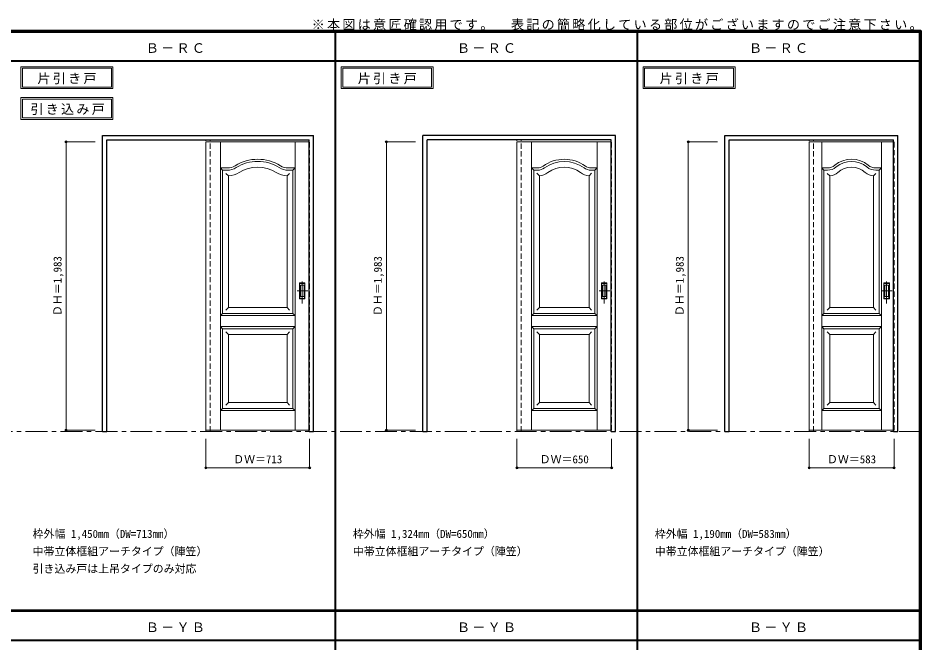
# Model space of a CAD drawing. Units: millimetres, scale not verified. Extents: x -6000 to 5700, y -4307 to 4260.
# Drawn here: x -502 to 5700, y -36 to 4260 of the extents above; entities that cross this region are included whole.
import ezdxf
from ezdxf.enums import TextEntityAlignment as Align

# ---------------------------------------------------------------- set-up
doc = ezdxf.new("R2010")
doc.units = ezdxf.units.MM
doc.header["$LTSCALE"] = 30
doc.header["$PDMODE"] = 32
doc.header["$PDSIZE"] = 15
doc.linetypes.add('CHAIN1', pattern=[8, 5, -1, 1, -1])
doc.linetypes.add('DASHED1', pattern=[1.8, 1.2, -0.6])
for name, color, linetype, lineweight in [('0-1_通り芯', 7, 'CHAIN1', 18), ('0-2_扉', 7, 'Continuous', 18), ('0-4_枠', 3, 'Continuous', 25), ('0-6_引手', 7, 'Continuous', 18), ('0-A_文字', 7, 'Continuous', 18), ('0-B_寸法', 7, 'Continuous', 9), ('F-1_枠', 6, 'Continuous', 40)]:
    doc.layers.add(name, color=color, linetype=linetype, lineweight=lineweight)
doc.styles.add('ＭＳ ゴシック', font='')
doc.styles.get('ＭＳ ゴシック').set_extended_font_data('MS Gothic')

msp = doc.modelspace()

# ---------------------------------------------------------------- linework, layer by layer
at = {"layer": '0-1_通り芯'}
msp.add_line((-5490, 1418), (5690, 1418), dxfattribs=at)
at = {"layer": '0-2_扉', "color": 4, "linetype": 'DASHED1', "lineweight": 9}
for p, q in [((788, 3409.5), (788, 3405.5)), ((1498, 3409.5), (1501, 3409.5)), ((2925, 3409.5), (2925, 3405.5)), ((3572, 3409.5), (3575, 3409.5)), ((4932, 3409.5), (4932, 3405.5)), ((5512, 3409.5), (5515, 3409.5))]:
    msp.add_line(p, q, dxfattribs=at)
at = {"layer": '0-2_扉'}
for p, q in [((788, 3409.5), (788, 1426.5)), ((788, 3409.5), (1498, 3409.5)), ((888, 1426.5), (888, 3409.5)), ((1401, 1426.5), (1401, 3409.5)), ((2925, 3409.5), (2925, 1426.5)), ((2925, 3409.5), (3572, 3409.5)), ((3025, 1426.5), (3025, 3409.5)), ((3475, 1426.5), (3475, 3409.5)), ((4932, 3409.5), (4932, 1426.5)), ((4932, 3409.5), (5512, 3409.5)), ((5019, 1426.5), (5019, 3409.5)), ((5428, 1426.5), (5428, 3409.5)), ((888, 3229.5), (935.43, 3229.5)), ((888, 3229.5), (903, 3214.5)), ((1353.22, 3229.5), (1401, 3229.5)), ((1386, 3214.5), (1401, 3229.5)), ((3040, 3214.5), (3025, 3229.5)), ((3025, 3229.5), (3066.7, 3229.5)), ((3475, 3229.5), (3433.3, 3229.5)), ((3460, 3214.5), (3475, 3229.5)), ((5019, 3229.5), (5034, 3214.5)), ((5019, 3229.5), (5057.37, 3229.5)), ((5428, 3229.5), (5389.63, 3229.5)), ((5413, 3214.5), (5428, 3229.5)), ((903, 3214.5), (935.43, 3214.5)), ((903, 2372.02), (903, 3214.5)), ((925.32, 3192.36), (943, 3174.68)), ((943, 2269.5), (943, 3174.68)), ((1363.68, 3192.36), (1346, 3174.68)), ((1346, 3174.68), (1346, 2269.5)), ((1353.61, 3214.5), (1386, 3214.5)), ((1386, 2229.5), (1386, 3214.5)), ((3040, 2373.19), (3040, 3214.5)), ((3040, 3214.5), (3066.7, 3214.5)), ((3062.32, 3192.92), (3080, 3175.24)), ((3080, 2269.5), (3080, 3175.24)), ((3437.68, 3192.92), (3420, 3175.24)), ((3420, 2269.5), (3420, 3175.24)), ((3460, 3214.5), (3433.3, 3214.5)), ((3460, 2229.5), (3460, 3214.5)), ((5034, 2229.5), (5034, 3214.5)), ((5034, 3214.5), (5057.37, 3214.5)), ((5056.32, 3192.34), (5074, 3174.67)), ((5074, 2269.5), (5074, 3174.67)), ((5390.68, 3192.34), (5373, 3174.67)), ((5373, 2269.5), (5373, 3174.67)), ((5413, 3214.5), (5389.63, 3214.5)), ((5413, 2229.5), (5413, 3214.5)), ((903, 2229.5), (903, 2372.02)), ((3040, 2229.5), (3040, 2373.19)), ((5034, 2229.5), (5034, 2373.19)), ((943, 2269.5), (925.32, 2251.82)), ((943, 2269.5), (943, 2270.93)), ((1346, 2269.5), (943, 2269.5)), ((1346, 2269.5), (1363.68, 2251.82)), ((3080, 2269.5), (3062.32, 2251.82)), ((3080, 2269.5), (3420, 2269.5)), ((3420, 2269.5), (3437.68, 2251.82)), ((5074, 2269.5), (5056.32, 2251.82)), ((5074, 2269.5), (5373, 2269.5)), ((5373, 2269.5), (5390.68, 2251.82)), ((888, 2214.5), (903, 2229.5)), ((1401, 2214.5), (888, 2214.5)), ((1092, 2229.5), (903, 2229.5)), ((903, 2229.5), (1386, 2229.5)), ((1197, 2229.5), (1386, 2229.5)), ((1386, 2229.5), (1401, 2214.5)), ((3025, 2214.5), (3040, 2229.5)), ((3025, 2214.5), (3475, 2214.5)), ((3040, 2229.5), (3460, 2229.5)), ((3460, 2229.5), (3460, 2230.61)), ((3460, 2229.5), (3475, 2214.5)), ((5019, 2214.5), (5034, 2229.5)), ((5019, 2214.5), (5428, 2214.5)), ((5034, 2229.5), (5413, 2229.5)), ((5413, 2229.5), (5413, 2230.61)), ((5413, 2229.5), (5428, 2214.5)), ((888, 2139.5), (903, 2124.5)), ((888, 2139.5), (1401, 2139.5)), ((903, 1576.5), (903, 2124.5)), ((903, 2124.5), (1386, 2124.5)), ((1386, 2124.5), (1401, 2139.5)), ((1386, 1576.5), (1386, 2124.5)), ((3025, 2139.5), (3040, 2124.5)), ((3025, 2139.5), (3475, 2139.5)), ((3040, 1576.5), (3040, 2124.5)), ((3040, 2124.5), (3460, 2124.5)), ((3460, 2124.5), (3475, 2139.5)), ((3460, 1576.5), (3460, 2124.5)), ((5019, 2139.5), (5034, 2124.5)), ((5019, 2139.5), (5428, 2139.5)), ((5034, 1576.5), (5034, 2124.5)), ((5034, 2124.5), (5413, 2124.5)), ((5413, 2124.5), (5428, 2139.5)), ((5413, 1576.5), (5413, 2124.5)), ((943.04, 2084.5), (925.36, 2102.18)), ((943, 1616.5), (943, 2084.5)), ((1346, 2084.5), (943.04, 2084.5)), ((1346, 2084.5), (1363.68, 2102.18)), ((1346, 2084.5), (1346, 1616.5)), ((3080, 2084.5), (3062.32, 2102.18)), ((3080, 1616.5), (3080, 2084.5)), ((3080, 2084.5), (3420, 2084.5)), ((3420, 2084.5), (3437.68, 2102.18)), ((3420, 1616.5), (3420, 2084.5)), ((5074, 2084.5), (5373, 2084.5)), ((5373, 2084.5), (5390.68, 2102.18)), ((943, 1616.5), (925.32, 1598.82)), ((943, 1616.5), (943, 1617.93)), ((1346, 1616.5), (943, 1616.5)), ((1346, 1616.5), (1363.68, 1598.82)), ((3080, 1616.5), (3062.32, 1598.82)), ((3080, 1616.5), (3420, 1616.5)), ((3420, 1616.5), (3437.68, 1598.82)), ((5074, 1616.5), (5056.32, 1598.82)), ((5373, 1616.5), (5390.68, 1598.82)), ((903, 1576.5), (888, 1561.5)), ((888, 1561.5), (1401, 1561.5)), ((903, 1576.5), (1386, 1576.5)), ((1386, 1576.5), (1401, 1561.5)), ((3040, 1576.5), (3025, 1561.5)), ((3025, 1561.5), (3475, 1561.5)), ((3040, 1576.5), (3460, 1576.5)), ((3460, 1576.5), (3475, 1561.5)), ((5034, 1576.5), (5019, 1561.5)), ((5019, 1561.5), (5428, 1561.5)), ((5034, 1576.5), (5413, 1576.5)), ((5413, 1576.5), (5428, 1561.5)), ((788, 1426.5), (1498, 1426.5)), ((2925, 1426.5), (3572, 1426.5)), ((4932, 1426.5), (5512, 1426.5))]:
    msp.add_line(p, q, dxfattribs=at)
at = {"layer": '0-2_扉', "color": 4, "linetype": 'DASHED1', "lineweight": 9}
for points in [[(1498, 1426.5), (1501, 1426.5), (1501, 3409.5)], [(3572, 1426.5), (3575, 1426.5), (3575, 3409.5)], [(5512, 1426.5), (5515, 1426.5), (5515, 3409.5)]]:
    msp.add_lwpolyline(points, dxfattribs=at)
at = {"layer": '0-2_扉'}
for points in [[(5074, 1616.5), (5074, 2084.5), (5056.32, 2102.18)], [(5074, 1616.5), (5373, 1616.5), (5373, 2084.5)]]:
    msp.add_lwpolyline(points, dxfattribs=at)
for centre, radius, start, end in [((1144.5, 2995.49), 294.01, 57.96451, 122.03549), ((3250, 3044.5), 245, 53.7506, 126.2494), ((5223.5, 3109.5), 180, 50.28491, 129.71509), ((935.5, 3329.5), 100, 270, 302.03549), ((935.5, 3329.5), 115, 270, 302.03549), ((1144.5, 2995.49), 279.01, 57.96451, 122.03549), ((1144.5, 2995.49), 239.01, 57.96451, 122.03549), ((1353.5, 3329.5), 115, 237.96451, 270.05614), ((1353.5, 3329.5), 100, 237.96451, 269.83906), ((3066.7, 3294.5), 65, 270, 306.2494), ((3066.7, 3294.5), 80, 270, 306.2494), ((3250, 3044.5), 230, 53.7506, 126.2494), ((3250, 3044.5), 190, 53.7506, 126.2494), ((3433.3, 3294.5), 80, 233.7506, 270), ((3433.3, 3294.5), 65, 233.7506, 270), ((5057.37, 3309.5), 80, 270, 309.71509), ((5057.37, 3309.5), 95, 270, 309.71509), ((5223.5, 3109.5), 165, 50.28491, 129.71509), ((5223.5, 3094.5), 140, 47.6573, 132.3427), ((5389.63, 3309.5), 95, 230.28491, 270), ((5389.63, 3309.5), 80, 230.28491, 270), ((935.5, 3329.5), 155, 272.77346, 302.03549), ((1353.5, 3329.5), 155, 237.96451, 267.22654), ((3066.7, 3294.5), 120, 276.36503, 306.2494), ((3433.3, 3294.5), 120, 233.7506, 263.63495), ((5068.58, 3264.5), 90, 273.45251, 312.3427), ((5378.42, 3264.5), 90, 227.6573, 266.54791)]:
    msp.add_arc(centre, radius, start, end, dxfattribs=at)
at = {"layer": '0-4_枠'}
for p, q in [((78, 1418), (78, 3453)), ((78, 3453), (1528, 3453)), ((108, 3423), (1498, 3423)), ((1498, 1418), (1498, 3423)), ((1528, 1418), (1528, 3453)), ((2278, 1418), (2278, 3453)), ((3602, 3453), (2278, 3453)), ((3572, 3423), (2308, 3423)), ((3572, 1418), (3572, 3423)), ((3602, 1418), (3602, 3453)), ((4352, 1418), (4352, 3453)), ((4352, 3453), (5542, 3453)), ((4382, 3423), (5512, 3423)), ((5512, 1418), (5512, 3423)), ((5542, 1418), (5542, 3453)), ((1498, 1418), (1528, 1418)), ((3572, 1418), (3602, 1418)), ((5512, 1418), (5542, 1418))]:
    msp.add_line(p, q, dxfattribs=at)
at = {"layer": '0-4_枠', "color": 4, "linetype": 'DASHED1', "lineweight": 9}
for p, q in [((788, 1418), (788, 3423)), ((818, 1418), (818, 3423)), ((2925, 1418), (2925, 3423)), ((2955, 1418), (2955, 3423)), ((4932, 1418), (4932, 3423)), ((4962, 1418), (4962, 3423)), ((788, 1418), (818, 1418)), ((2925, 1418), (2955, 1418)), ((4932, 1418), (4962, 1418))]:
    msp.add_line(p, q, dxfattribs=at)
at = {"layer": '0-4_枠'}
for points in [[(78, 1418), (108, 1418), (108, 3423)], [(2278, 1418), (2308, 1418), (2308, 3423)], [(4352, 1418), (4382, 1418), (4382, 3423)]]:
    msp.add_lwpolyline(points, dxfattribs=at)
at = {"layer": '0-6_引手'}
for p, q in [((1469, 2439), (1431, 2439)), ((1431, 2329), (1431, 2439)), ((1462.5, 2423), (1437.5, 2423)), ((1437.5, 2345), (1437.5, 2423)), ((1462.5, 2345), (1462.5, 2423)), ((1469, 2329), (1469, 2439)), ((3543, 2439), (3505, 2439)), ((3505, 2329), (3505, 2439)), ((3543, 2439), (3505, 2439)), ((3505, 2329), (3505, 2439)), ((3536.5, 2423), (3511.5, 2423)), ((3511.5, 2345), (3511.5, 2423)), ((3536.5, 2423), (3511.5, 2423)), ((3511.5, 2345), (3511.5, 2423)), ((3536.5, 2345), (3536.5, 2423)), ((3536.5, 2345), (3536.5, 2423)), ((3543, 2329), (3543, 2439)), ((3543, 2329), (3543, 2439)), ((5483, 2439), (5445, 2439)), ((5445, 2329), (5445, 2439)), ((5483, 2439), (5445, 2439)), ((5445, 2329), (5445, 2439)), ((5476.5, 2423), (5451.5, 2423)), ((5451.5, 2345), (5451.5, 2423)), ((5476.5, 2423), (5451.5, 2423)), ((5451.5, 2345), (5451.5, 2423)), ((5476.5, 2345), (5476.5, 2423)), ((5476.5, 2345), (5476.5, 2423)), ((5483, 2329), (5483, 2439)), ((5483, 2329), (5483, 2439)), ((1469, 2329), (1431, 2329)), ((1462.5, 2345), (1437.5, 2345)), ((3543, 2329), (3505, 2329)), ((3543, 2329), (3505, 2329)), ((3536.5, 2345), (3511.5, 2345)), ((3536.5, 2345), (3511.5, 2345)), ((5483, 2329), (5445, 2329)), ((5483, 2329), (5445, 2329)), ((5476.5, 2345), (5451.5, 2345)), ((5476.5, 2345), (5451.5, 2345))]:
    msp.add_line(p, q, dxfattribs=at)
at = {"layer": '0-6_引手', "linetype": 'DASHED1'}
for p, q in [((1434, 2333), (1434, 2435)), ((3508, 2333), (3508, 2435)), ((3508, 2333), (3508, 2435)), ((5448, 2333), (5448, 2435)), ((5448, 2333), (5448, 2435)), ((1466, 2333), (1434, 2333)), ((3540, 2333), (3508, 2333)), ((3540, 2333), (3508, 2333)), ((5480, 2333), (5448, 2333)), ((5480, 2333), (5448, 2333))]:
    msp.add_line(p, q, dxfattribs=at)
at = {"layer": '0-6_引手', "linetype": 'CHAIN1'}
for p, q in [((1450, 2298.77), (1450, 2469.62)), ((3524, 2298.77), (3524, 2469.62)), ((3524, 2298.77), (3524, 2469.62)), ((5464, 2298.77), (5464, 2469.62)), ((5464, 2298.77), (5464, 2469.62)), ((1488.07, 2384), (1415.56, 2384)), ((3562.07, 2384), (3489.56, 2384)), ((3562.07, 2384), (3489.56, 2384)), ((5502.07, 2384), (5429.56, 2384)), ((5502.07, 2384), (5429.56, 2384))]:
    msp.add_line(p, q, dxfattribs=at)
at = {"layer": '0-6_引手', "linetype": 'DASHED1'}
for points in [[(1466, 2333), (1466, 2435), (1434, 2435)], [(3540, 2333), (3540, 2435), (3508, 2435)], [(3540, 2333), (3540, 2435), (3508, 2435)], [(5480, 2333), (5480, 2435), (5448, 2435)], [(5480, 2333), (5480, 2435), (5448, 2435)]]:
    msp.add_lwpolyline(points, dxfattribs=at)
at = {"layer": '0-A_文字'}
for p, q in [((-482, 3925), (-482, 3775)), ((-472, 3915), (-472, 3785)), ((-472, 3915), (139.03, 3915)), ((139.03, 3915), (139.03, 3785)), ((1718, 3925), (1718, 3775)), ((1728, 3915), (1728, 3785)), ((1728, 3915), (2339.03, 3915)), ((2339.03, 3915), (2339.03, 3785)), ((3792, 3925), (3792, 3775)), ((3802, 3915), (3802, 3785)), ((3802, 3915), (4413.03, 3915)), ((4413.03, 3915), (4413.03, 3785)), ((-472, 3785), (139.03, 3785)), ((1728, 3785), (2339.03, 3785)), ((3802, 3785), (4413.03, 3785)), ((-482, 3775), (149.03, 3775)), ((1718, 3775), (2349.03, 3775)), ((3792, 3775), (4423.03, 3775)), ((-482, 3713.53), (-482, 3563.53)), ((-472, 3703.53), (-472, 3573.53)), ((-472, 3703.53), (139.03, 3703.53)), ((139.03, 3703.53), (139.03, 3573.53)), ((-482, 3563.53), (149.03, 3563.53)), ((-472, 3573.53), (139.03, 3573.53))]:
    msp.add_line(p, q, dxfattribs=at)
for points in [[(-482, 3925), (149.03, 3925), (149.03, 3775)], [(1718, 3925), (2349.03, 3925), (2349.03, 3775)], [(3792, 3925), (4423.03, 3925), (4423.03, 3775)], [(-482, 3713.53), (149.03, 3713.53), (149.03, 3563.53)]]:
    msp.add_lwpolyline(points, dxfattribs=at)
at = {"layer": '0-B_寸法', "color": 4}
for p, q in [((-172, 3409.5), (-172, 1426.5)), ((-172, 3409.5), (28, 3409.5)), ((2028, 3409.5), (2028, 1426.5)), ((2028, 3409.5), (2228, 3409.5)), ((4102, 3409.5), (4102, 1426.5)), ((4102, 3409.5), (4302, 3409.5)), ((-172, 1426.5), (28, 1426.5)), ((2028, 1426.5), (2228, 1426.5)), ((4102, 1426.5), (4302, 1426.5)), ((1501, 1168), (1501, 1368)), ((3575, 1168), (3575, 1368)), ((5515, 1168), (5515, 1368))]:
    msp.add_line(p, q, dxfattribs=at)
for points in [[(1501, 1168), (788, 1168), (788, 1368)], [(3575, 1168), (2925, 1168), (2925, 1368)], [(5515, 1168), (4932, 1168), (4932, 1368)]]:
    msp.add_lwpolyline(points, dxfattribs=at)
at = {"layer": '0-B_寸法'}
for p in [(-172, 3409.5), (2028, 3409.5), (4102, 3409.5), (-172, 1426.5), (2028, 1426.5), (4102, 1426.5), (788, 1168), (1501, 1168), (2925, 1168), (3575, 1168), (4932, 1168), (5515, 1168)]:
    msp.add_point(p, dxfattribs=at)
at = {"layer": 'F-1_枠'}
for p, q in [((-6000, 4175), (5700, 4175)), ((-6000, 4170), (5700, 4170)), ((-6000, 4165), (5700, 4165)), ((1678, -3790), (1678, 4175)), ((3752, -3790), (3752, 4175)), ((5690, 4175), (5690, -4205)), ((5695, 4175), (5695, -4205)), ((5700, 4175), (5700, -4205)), ((-6000, 3965), (5700, 3965)), ((-6000, 190.5), (5700, 190.5)), ((-6000, 187.5), (5700, 187.5)), ((-6000, 184.5), (5700, 184.5)), ((-6000, -15.5), (5700, -15.5))]:
    msp.add_line(p, q, dxfattribs=at)

# ---------------------------------------------------------------- texts
at = {"layer": '0-A_文字', "style": 'ＭＳ ゴシック'}
for s, p in [('枠外幅 1,450mm（DW=713mm）', (-402, 670.5)), ('枠外幅 1,324mm（DW=650mm）', (1798, 670.5)), ('枠外幅 1,190mm（DW=583mm）', (3872, 670.5)), ('中帯立体框組アーチタイプ（陣笠）', (-402, 550.5)), ('中帯立体框組アーチタイプ（陣笠）', (1798, 550.5)), ('中帯立体框組アーチタイプ（陣笠）', (3872, 550.5)), ('引き込み戸は上吊タイプのみ対応', (-402, 430.5))]:
    msp.add_text(s, height=54.99, dxfattribs=at).set_placement(p, align=Align.BOTTOM_LEFT)
at = {"layer": '0-A_文字', "char_height": 65.98, "attachment_point": 7, "style": 'ＭＳ ゴシック'}
for s, insert in [('\\T1.17;※本図は意匠確認用です。\u3000表記の簡略化している部位がございますのでご注意下さい。', (1515, 4175)), ('\\T1.17;Ｂ－ＲＣ', (375.5, 4020)), ('\\T1.17;Ｂ－ＲＣ', (2512.5, 4020)), ('\\T1.17;Ｂ－ＲＣ', (4518.5, 4020)), ('\\T1.17;片引き戸', (-368.98, 3805)), ('\\T1.17;片引き戸', (1831.02, 3805)), ('\\T1.17;片引き戸', (3905.02, 3805)), ('\\T1.17;引き込み戸', (-417.34, 3593.53)), ('\\T1.17;Ｂ－ＹＢ', (375.5, 39.5)), ('\\T1.17;Ｂ－ＹＢ', (2512.5, 39.5)), ('\\T1.17;Ｂ－ＹＢ', (4518.5, 39.5))]:
    msp.add_mtext(s, dxfattribs=dict(at, insert=insert))
at = {"layer": '0-B_寸法', "style": 'ＭＳ ゴシック'}
for p in [(-187, 2211.75), (2013, 2211.75), (4087, 2211.75)]:
    msp.add_text('ＤＨ＝1,983', height=54.99, rotation=90, dxfattribs=at).set_placement(p, align=Align.BOTTOM_LEFT)
for s, p in [('ＤＷ＝713', (975.75, 1183)), ('ＤＷ＝650', (3081.25, 1183)), ('ＤＷ＝583', (5054.75, 1183))]:
    msp.add_text(s, height=54.99, dxfattribs=at).set_placement(p, align=Align.BOTTOM_LEFT)

doc.saveas('drawing.dxf')
